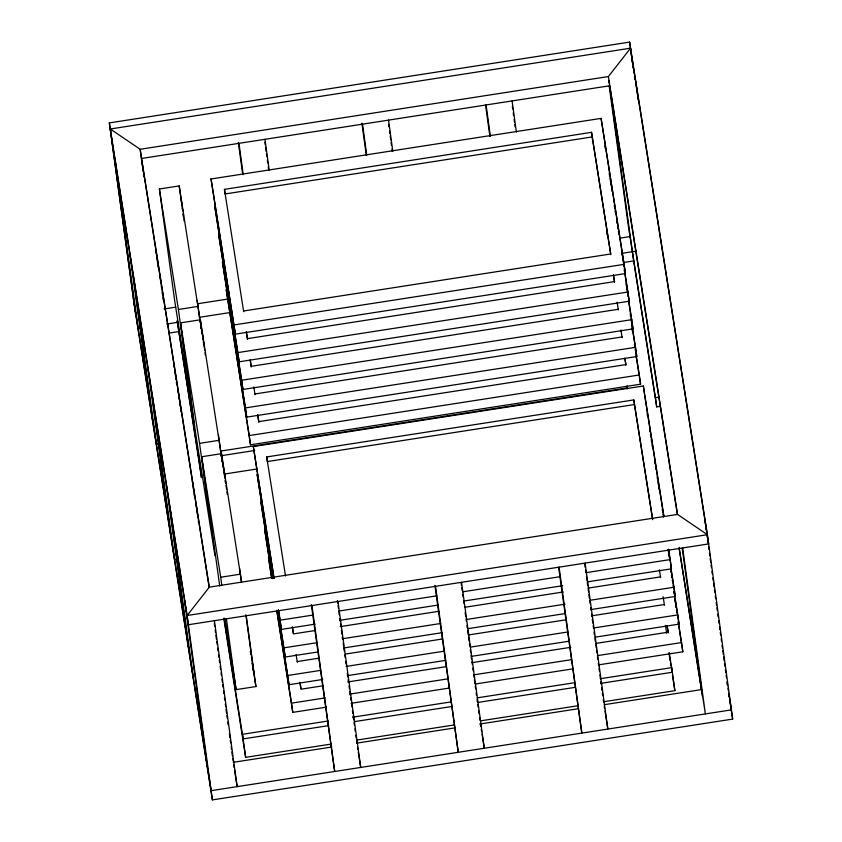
<?xml version="1.0" encoding="UTF-8"?>
<svg xmlns="http://www.w3.org/2000/svg" width="842" height="842" viewBox="0 0 842 842"><rect width="100%" height="100%" fill="white"/><g stroke="black" fill="none" stroke-linecap="round" stroke-linejoin="round"><path stroke-width="1.26" d="M109.334 122.911L187.135 615.513L707.406 534.702L677.557 514.409L209.311 587.148L187.135 615.513L212.395 799.9L732.666 719.089L707.406 534.702L629.606 42.1L109.334 122.911L134.594 307.298L212.395 799.9M633.247 67.77L630.563 48.183L608.398 76.548L140.151 149.276L110.291 128.994L135.551 313.382M110.291 128.994L630.563 48.183M209.132 587.263L141.414 158.496L609.661 85.768L677.378 514.536M211.047 178.978L601.093 118.385L624.154 264.346L625.417 273.566L235.36 334.148L211.047 178.978L235.36 334.148M159.38 188.987L178.409 309.477L193.807 421.884L174.778 301.394L159.38 188.987L179.199 185.914L200.533 323.191M610.776 254.694L592.179 136.941L225.077 193.965L224.446 189.355L591.547 132.331L610.755 253.968L243.654 310.982M164.095 308.951L175.768 307.141M197.828 303.709L227.666 299.078M619.491 238.212L629.879 236.602M178.409 309.477L198.238 306.393M199.217 317.339L230.34 312.508M140.603 328.106L138.13 328.496L115.396 162.538M166.737 324.044L178.409 322.233M622.017 253.326L636.11 251.137M180.525 322.865L199.554 443.355L214.952 555.762L195.923 435.272L180.525 322.865L200.354 319.792L222.393 462.237M169.295 333.064L178.378 331.653M623.28 262.546L633.647 260.936L608.398 76.548L677.557 514.409M234.097 324.928L624.154 264.346M627.943 292.006L629.206 301.226L239.149 361.807L237.886 352.587L627.943 292.006L624.269 268.756M618.333 309.277L251.232 366.302L250.211 359.829M631.732 319.665L632.995 328.885L242.938 389.467L241.675 380.247L631.732 319.665L628.458 298.994M255.021 393.961L622.122 336.937M635.521 347.325L636.784 356.545L246.727 417.127L245.464 407.907L635.521 347.325L631.847 324.075M158.854 443.65L156.38 444.039L133.646 278.092M199.554 443.355L219.383 440.271M639.31 374.974L640.573 384.194L250.516 444.787L249.253 435.567L639.31 374.974L635.226 349.146M220.351 451.133L627.532 387.888M273.955 578.486L253.316 446.555L643.362 385.973L663.97 516.43M219.73 585.99L201.67 456.743L221.499 453.67L241.591 581.906M220.983 455.743L254.705 450.502M633.816 399.918L634.447 404.528L267.335 461.553L266.704 456.943L633.816 399.918L652.613 518.956M660.423 406.318L656.707 406.897L655.444 397.677L659.16 397.098M224.803 473.983L257.231 468.941M177.104 559.204L174.631 559.583L151.897 393.635M221.762 584.979L220.709 577.233L240.528 574.149M315.108 624.154L281.417 629.395L280.154 620.175L312.55 615.144M338.473 611.113L436.956 595.82M462.868 591.789L560.056 576.696M585.979 572.665L670.2 559.583L668.569 549.258M339.736 620.333L438.219 605.04M464.131 601.009L562.614 585.716M587.242 581.885L671.463 568.803L670.2 559.583M315.55 630.458L293.5 633.889L292.469 627.416M340.189 626.627L438.777 611.324M464.721 607.293L563.309 591.979M587.958 588.148L660.602 576.865M317.602 652.013L285.206 657.044L283.943 647.835L317.634 642.593M342.262 638.773L440.745 623.48M466.657 619.449L565.14 604.156M589.768 600.325L673.989 587.242L670.727 566.582M343.525 647.993L442.008 632.7M467.92 628.669L565.108 613.576M591.031 609.545L675.252 596.462L673.989 587.242M195.355 674.747L192.881 675.137L170.147 509.178M297.289 661.549L319.339 658.118M345.283 654.087L442.566 638.973M468.51 634.952L565.803 619.838M591.747 615.807L664.391 604.524M322.686 679.473L288.995 684.704L287.732 675.484L320.128 670.453M346.041 666.432L444.534 651.129M470.446 647.109L567.634 632.016M593.557 627.985L677.778 614.902L674.105 591.652M224.846 618.375L236.097 689.63L255.926 686.556L246.19 615.491M347.304 675.652L445.797 660.349M471.709 656.328L568.897 641.236M594.82 637.205L679.041 624.122L677.778 614.902M323.128 685.777L301.068 689.198L300.047 682.736M347.767 681.946L446.355 666.632M472.299 662.601L570.887 647.298M595.536 643.467L668.18 632.184L667.159 625.711M326.475 707.133L292.784 712.364L291.521 703.144L325.212 697.913M349.83 694.092L448.323 678.789M474.235 674.768L571.423 659.675M597.336 655.644L681.567 642.562L678.305 621.901M351.093 703.312L449.586 688.009M475.498 683.988L572.686 668.895M598.599 664.864L682.83 651.782L681.567 642.562M328.085 721.005L242.496 734.298L245.654 757.347L331.243 744.054M352.724 717.184L451.27 701.87M477.203 697.85L574.465 682.736M600.399 678.705L671.727 667.632L674.874 690.682L603.556 701.754M328.717 725.615L243.127 738.908L224.046 618.112M354.64 721.594L451.901 706.48M477.814 702.46L575.097 687.346M600.999 683.325L672.358 672.242L669.274 652.761M357.176 740.023L454.427 724.92M480.361 720.889L577.623 705.785M233.308 762.315L331.885 747.001M356.524 743.17L455.101 727.867M479.751 724.036L578.328 708.722M604.272 704.691L701.554 689.587M631.826 57.403L708.669 543.911L188.398 624.732L111.554 138.214M727.151 682.957L727.562 685.546L727.035 681.652M727.972 688.103L728.372 690.661M728.783 693.229L731.403 709.869L211.131 790.68L133.331 298.089M728.772 694.439L729.204 697.155M729.593 699.628L732.666 719.089M608.85 80.643L609.25 83.211M655.444 397.677L628.542 227.393L609.187 86.073M679.105 547.5L705.396 713.911L682.662 547.953M633.647 260.936L656.707 406.897M701.386 689.766L679.126 548.237M625.417 273.566L601.093 118.385M644.625 395.193L663.801 516.609M604.882 146.045L605.293 148.634M609.166 173.168L609.576 175.757M609.987 178.336L610.397 180.925M610.797 183.503L611.208 186.093M611.618 188.671L612.029 191.26M614.271 205.459L614.681 208.048M615.081 210.626L615.491 213.215M616.723 220.962L617.123 223.551M617.533 226.13L617.944 228.708M618.354 231.297L618.754 233.876M621.817 253.253L622.227 255.842M622.638 258.42L623.038 260.999M623.448 263.588L623.859 266.167M649.603 429.136L650.003 431.714M650.413 434.293L650.824 436.882M651.234 439.461L651.634 442.05M652.045 444.629L652.455 447.218M654.697 461.427L655.108 464.005M655.518 466.584L655.929 469.173M657.149 476.919L657.56 479.508M657.96 482.087L658.37 484.676M658.781 487.255L659.191 489.833M662.244 509.21L662.654 511.799M663.064 514.378L663.475 516.967M624.301 270.219L629.206 301.226M668.411 549.426L671.463 568.803M626.016 283.491L626.427 286.08M626.827 288.659L627.237 291.248M627.648 293.826L628.058 296.416M668.074 549.784L668.485 552.373M668.895 554.952L669.306 557.541M628.5 300.468L632.995 328.885M670.569 566.761L675.252 596.462M630.216 313.74L630.616 316.318M631.026 318.907L631.437 321.486M670.642 569.697L671.053 572.276M671.453 574.865L671.863 577.444M672.274 580.033L672.684 582.611M673.095 585.201L673.495 587.779M631.879 325.538L636.784 356.545M673.947 591.831L674.358 594.42M674.968 598.294L679.041 624.122M631.963 328.485L632.374 331.064M634.405 343.978L634.815 346.567M674.842 599.936L675.242 602.525M675.652 605.103L676.063 607.692M676.473 610.271L676.873 612.85M636.078 355.787L640.573 384.194M678.136 622.07L682.83 651.782M634.447 404.528L652.634 519.682M606.777 232.455L607.187 235.044M613.523 275.155L614.544 281.617L247.443 338.642L246.422 332.169M613.334 274.587L614.565 282.354M617.123 302.246L618.354 310.003M659.391 569.823L660.623 577.591M620.912 329.906L622.143 337.663M663.159 596.757L664.412 605.251M624.89 358.124L625.911 364.597L258.81 421.621L257.789 415.148M624.911 358.86L625.932 365.323M667.169 626.437L668.201 632.91M665.433 625.385L666.664 633.152M627.143 386.004L627.553 388.594M626.795 386.257L627.206 388.857M668.927 653.013L670.158 660.802M670.569 663.401L670.979 666.001M671.6 669.895L672.011 672.495M672.421 675.095L674.874 690.682M604.198 706.017L604.609 708.575M605.009 711.132L607.84 729.056L585.106 563.109M480.435 723.931L480.835 726.488M481.245 729.046L481.645 731.614M482.056 734.171L484.276 748.254L461.542 582.306M357.471 746.959L357.882 749.527M358.282 752.085L360.713 767.451L337.979 601.493M224.446 189.355L243.675 311.708M266.704 456.943L285.512 575.981M246.232 331.611L247.464 339.368M250.221 360.555L251.253 367.028M292.29 626.848L293.311 633.321M253.81 386.92L255.042 394.688M296.079 654.508L297.3 662.275M257.599 414.58L258.82 422.347M299.868 682.167L300.889 688.64M253.316 446.555L274.124 578.307M237.886 352.587L214.836 206.637L239.149 361.807M273.418 577.549L257.105 474.214L273.261 577.728M278.523 609.84L280.154 620.175M278.355 610.018L281.417 629.395M241.675 380.247L218.625 234.297L242.938 389.467M272.924 578.086L260.894 501.874L272.766 578.265M278.028 610.376L283.943 647.835M277.86 610.555L285.206 657.044M245.464 407.907L222.414 261.946L246.727 417.127M272.429 578.612L264.683 529.534L272.061 577.507M277.534 610.903L287.732 675.484M277.365 611.082L288.995 684.704M249.253 435.567L226.203 289.606L250.516 444.787M271.734 577.854L268.472 557.193L271.566 578.033M277.039 611.439L291.521 703.144M276.671 610.324L292.784 712.364M250.4 651.119L250.811 653.708M251.432 657.591L251.832 660.181M252.242 662.78L252.653 665.369M253.063 667.959L253.674 671.842L245.885 614.786M250.4 651.571L250.811 654.171M252.242 663.233L252.653 665.822M253.063 668.422L255.926 686.556M201.67 456.743L220.709 577.233M198.944 459.164L177.178 320.76L201.47 477.603L198.312 454.554M245.654 757.347L223.846 618.638M209.311 587.148L140.151 149.276L141.414 158.496M233.708 764.873L234.118 767.43M234.518 769.998L237.149 786.639L214.415 620.691M704.828 519.588L705.722 526.071M706.07 528.671L706.427 531.26M706.785 533.849L707.322 537.743M707.669 540.332L708.027 542.932M708.564 546.816L708.911 549.405M709.448 553.299L709.806 555.888M710.164 558.488L710.69 562.372M711.048 564.971L711.406 567.561M711.932 571.455L712.29 574.044M712.827 577.928L713.174 580.527M713.532 583.117L714.069 587.011M714.426 589.6L714.774 592.2M715.311 596.083L715.668 598.673M716.195 602.567L716.553 605.156M716.91 607.756L717.268 610.345M717.794 614.239L718.152 616.828M718.689 620.722L719.036 623.312M719.573 627.195L719.931 629.795M720.278 632.384L720.636 634.984M721.173 638.867L721.531 641.457M722.057 645.351L722.415 647.94M722.773 650.54L723.299 654.423M723.657 657.023L724.194 660.907M724.541 663.507L724.899 666.096M725.436 669.979L725.793 672.579M726.141 675.168L726.499 677.768M635.668 81.727L636.563 88.21M636.91 90.799L637.447 94.693M637.804 97.283L638.152 99.882M633.584 70.244L633.963 72.959M634.479 76.727L634.826 79.327M629.606 42.1L631.563 56.372M631.91 58.972L632.447 62.866M632.805 65.455L633.163 68.055M682.188 548.268L702.502 696.502M643.362 385.973L644.467 394.035M647.151 413.632L647.466 415.937M591.547 132.331L592.336 138.099M584.822 564.708L585.169 567.308M585.527 569.897L585.885 572.497M586.421 576.381L586.948 580.275M587.306 582.864L587.663 585.453M588.19 589.347L588.547 591.937M588.905 594.536L589.432 598.42M589.789 601.02L590.147 603.609M590.684 607.503L591.031 610.092M591.568 613.976L591.926 616.576M592.273 619.165L592.81 623.059M593.168 625.648L593.526 628.237M594.052 632.132L594.41 634.721M594.947 638.615L595.294 641.204M595.652 643.804L596.189 647.687M596.536 650.287L596.894 652.876M597.431 656.76L597.788 659.36M598.315 663.243L598.673 665.843M599.03 668.432L599.378 671.021M599.914 674.916L600.451 678.81M600.799 681.399L601.156 683.988M601.693 687.882L602.041 690.472M602.398 693.071L602.756 695.66M603.293 699.544L603.64 702.144M512.104 100.924L516.367 132.036M512.346 106.418L512.704 109.007M513.231 112.891L513.588 115.491M514.125 119.375L514.483 121.974M514.83 124.563L515.188 127.153M559.099 567.15L581.833 733.098L558.625 567.455M486.087 104.955L490.349 136.078M485.623 105.271L489.886 136.383M461.079 582.611L461.427 585.201M461.784 587.8L462.142 590.389M462.679 594.273L463.026 596.873M463.563 600.756L463.921 603.356M465.163 612.429L465.689 616.323M466.047 618.912L466.405 621.501M466.942 625.396L467.289 627.985M467.647 630.584L468.184 634.468M468.531 637.068L469.068 640.951M469.426 643.541L469.783 646.14M470.31 650.024L470.667 652.624M471.025 655.213L471.552 659.107M471.909 661.696L472.267 664.285M472.794 668.18L473.151 670.769M473.688 674.663L474.046 677.252M474.393 679.852L474.93 683.736M475.288 686.325L475.635 688.924M476.172 692.808L476.53 695.408M477.056 699.292L477.414 701.891M477.772 704.48L478.13 707.069M478.656 710.964L479.014 713.553M479.551 717.447L479.898 720.036M388.541 120.111L392.804 151.234M388.604 124.311L388.962 126.9M389.488 130.794L389.846 133.383M390.204 135.983L390.741 139.867M391.088 142.456L391.446 145.056M391.983 148.939L392.33 151.539M435.535 586.348L458.258 752.295L434.882 585.358M362.523 124.153L366.786 155.265M361.881 123.164L366.323 155.581M337.337 600.504L337.684 603.104M338.042 605.693L338.4 608.282M338.937 612.176L339.284 614.765M339.821 618.659L340.179 621.249M340.526 623.848L340.884 626.437M341.42 630.321L341.947 634.215M342.305 636.805L342.662 639.404M343.199 643.288L343.547 645.888M343.904 648.477L344.262 651.066M344.788 654.96L345.146 657.549M345.683 661.444L346.041 664.033M347.283 673.105L347.809 677M348.167 679.589L348.525 682.188M349.051 686.072L349.409 688.672M349.767 691.261L350.304 695.155M350.651 697.744L351.009 700.333M351.546 704.228L351.893 706.817M352.43 710.711L352.787 713.3M353.135 715.889L353.672 719.784M354.029 722.373L354.387 724.973M354.914 728.856L355.271 731.456M355.808 735.34L356.155 737.939M356.513 740.528L356.871 743.118M264.977 139.309L269.24 170.421M264.862 142.203L265.219 144.803M265.577 147.392L266.104 151.286M266.461 153.875L266.819 156.465M267.346 160.359L267.703 162.948M268.24 166.842L268.587 169.431M311.961 605.535L334.695 771.482L311.319 604.545M238.96 143.35L243.222 174.462M238.318 142.361L242.759 174.768M239.496 568.108L241.444 582.369M223.54 467.078L224.961 477.456M225.309 480.045L225.667 482.645M226.024 485.234L226.561 489.128M226.908 491.717L227.266 494.317M221.499 453.67L223.267 466.584M223.614 469.173L224.856 478.214M225.214 480.793L225.561 483.382M222.741 464.826L223.098 467.405M218.436 434.735L221.435 456.638M221.783 459.216L222.141 461.784M202.217 332.085L204.69 350.125M205.048 352.703L205.395 355.282M200.354 319.792L203.006 339.168M203.354 341.757L203.711 344.336M200.891 325.78L201.238 328.359M201.596 330.948L201.954 333.527M197.207 300.352L200.217 322.402M200.754 326.286L201.112 328.885M181.24 199.333L182.84 210.995M183.198 213.594L183.556 216.184M183.914 218.783L184.261 221.372M179.199 185.914L181.861 205.29M182.209 207.879L182.567 210.458M183.093 214.331L183.451 216.92M226.372 618.575L236.097 689.63M214.3 623.585L214.657 626.185M215.194 630.069L215.541 632.668M215.899 635.257L216.436 639.152M216.783 641.741L217.141 644.33M217.678 648.224L218.036 650.813M218.562 654.708L218.92 657.297M219.278 659.886L219.625 662.486M220.162 666.369L220.52 668.969M221.046 672.853L221.404 675.452M221.941 679.336L222.299 681.936M222.646 684.525L223.004 687.114M223.54 691.008L223.888 693.597M224.425 697.492L224.782 700.081M225.309 703.975L225.667 706.564M226.024 709.153L226.551 713.048M226.908 715.637L227.266 718.237M227.803 722.12L228.15 724.72M229.392 733.792L229.929 737.676M230.287 740.276L230.645 742.865M231.171 746.759L231.529 749.348M231.887 751.938L232.413 755.832M232.771 758.421L233.129 761.021M196.165 505.137L197.765 516.809M198.291 520.703L198.649 523.292M192.323 480.814L193.744 491.191M194.102 493.78L194.449 496.37M177.915 389.593L178.62 394.782M178.978 397.371L179.335 399.961M179.693 402.56L180.22 406.444M180.577 409.044L180.935 411.633M174.073 365.27L174.42 367.859M174.778 370.448L176.02 379.531M176.378 382.121L176.736 384.71M159.664 274.05L160.906 283.123M161.264 285.712L161.611 288.311M162.148 292.195L162.506 294.795M162.853 297.384L163.211 299.973M155.823 249.716L156.707 256.2M157.065 258.799L157.591 262.683M157.949 265.283L158.307 267.872M141.94 162.39L143.182 171.463M143.54 174.052L143.898 176.652M184.556 600.399L207.29 766.357M166.306 484.855L189.04 650.803M148.055 369.312L170.789 535.259M129.805 253.758L152.539 419.716"/></g></svg>
